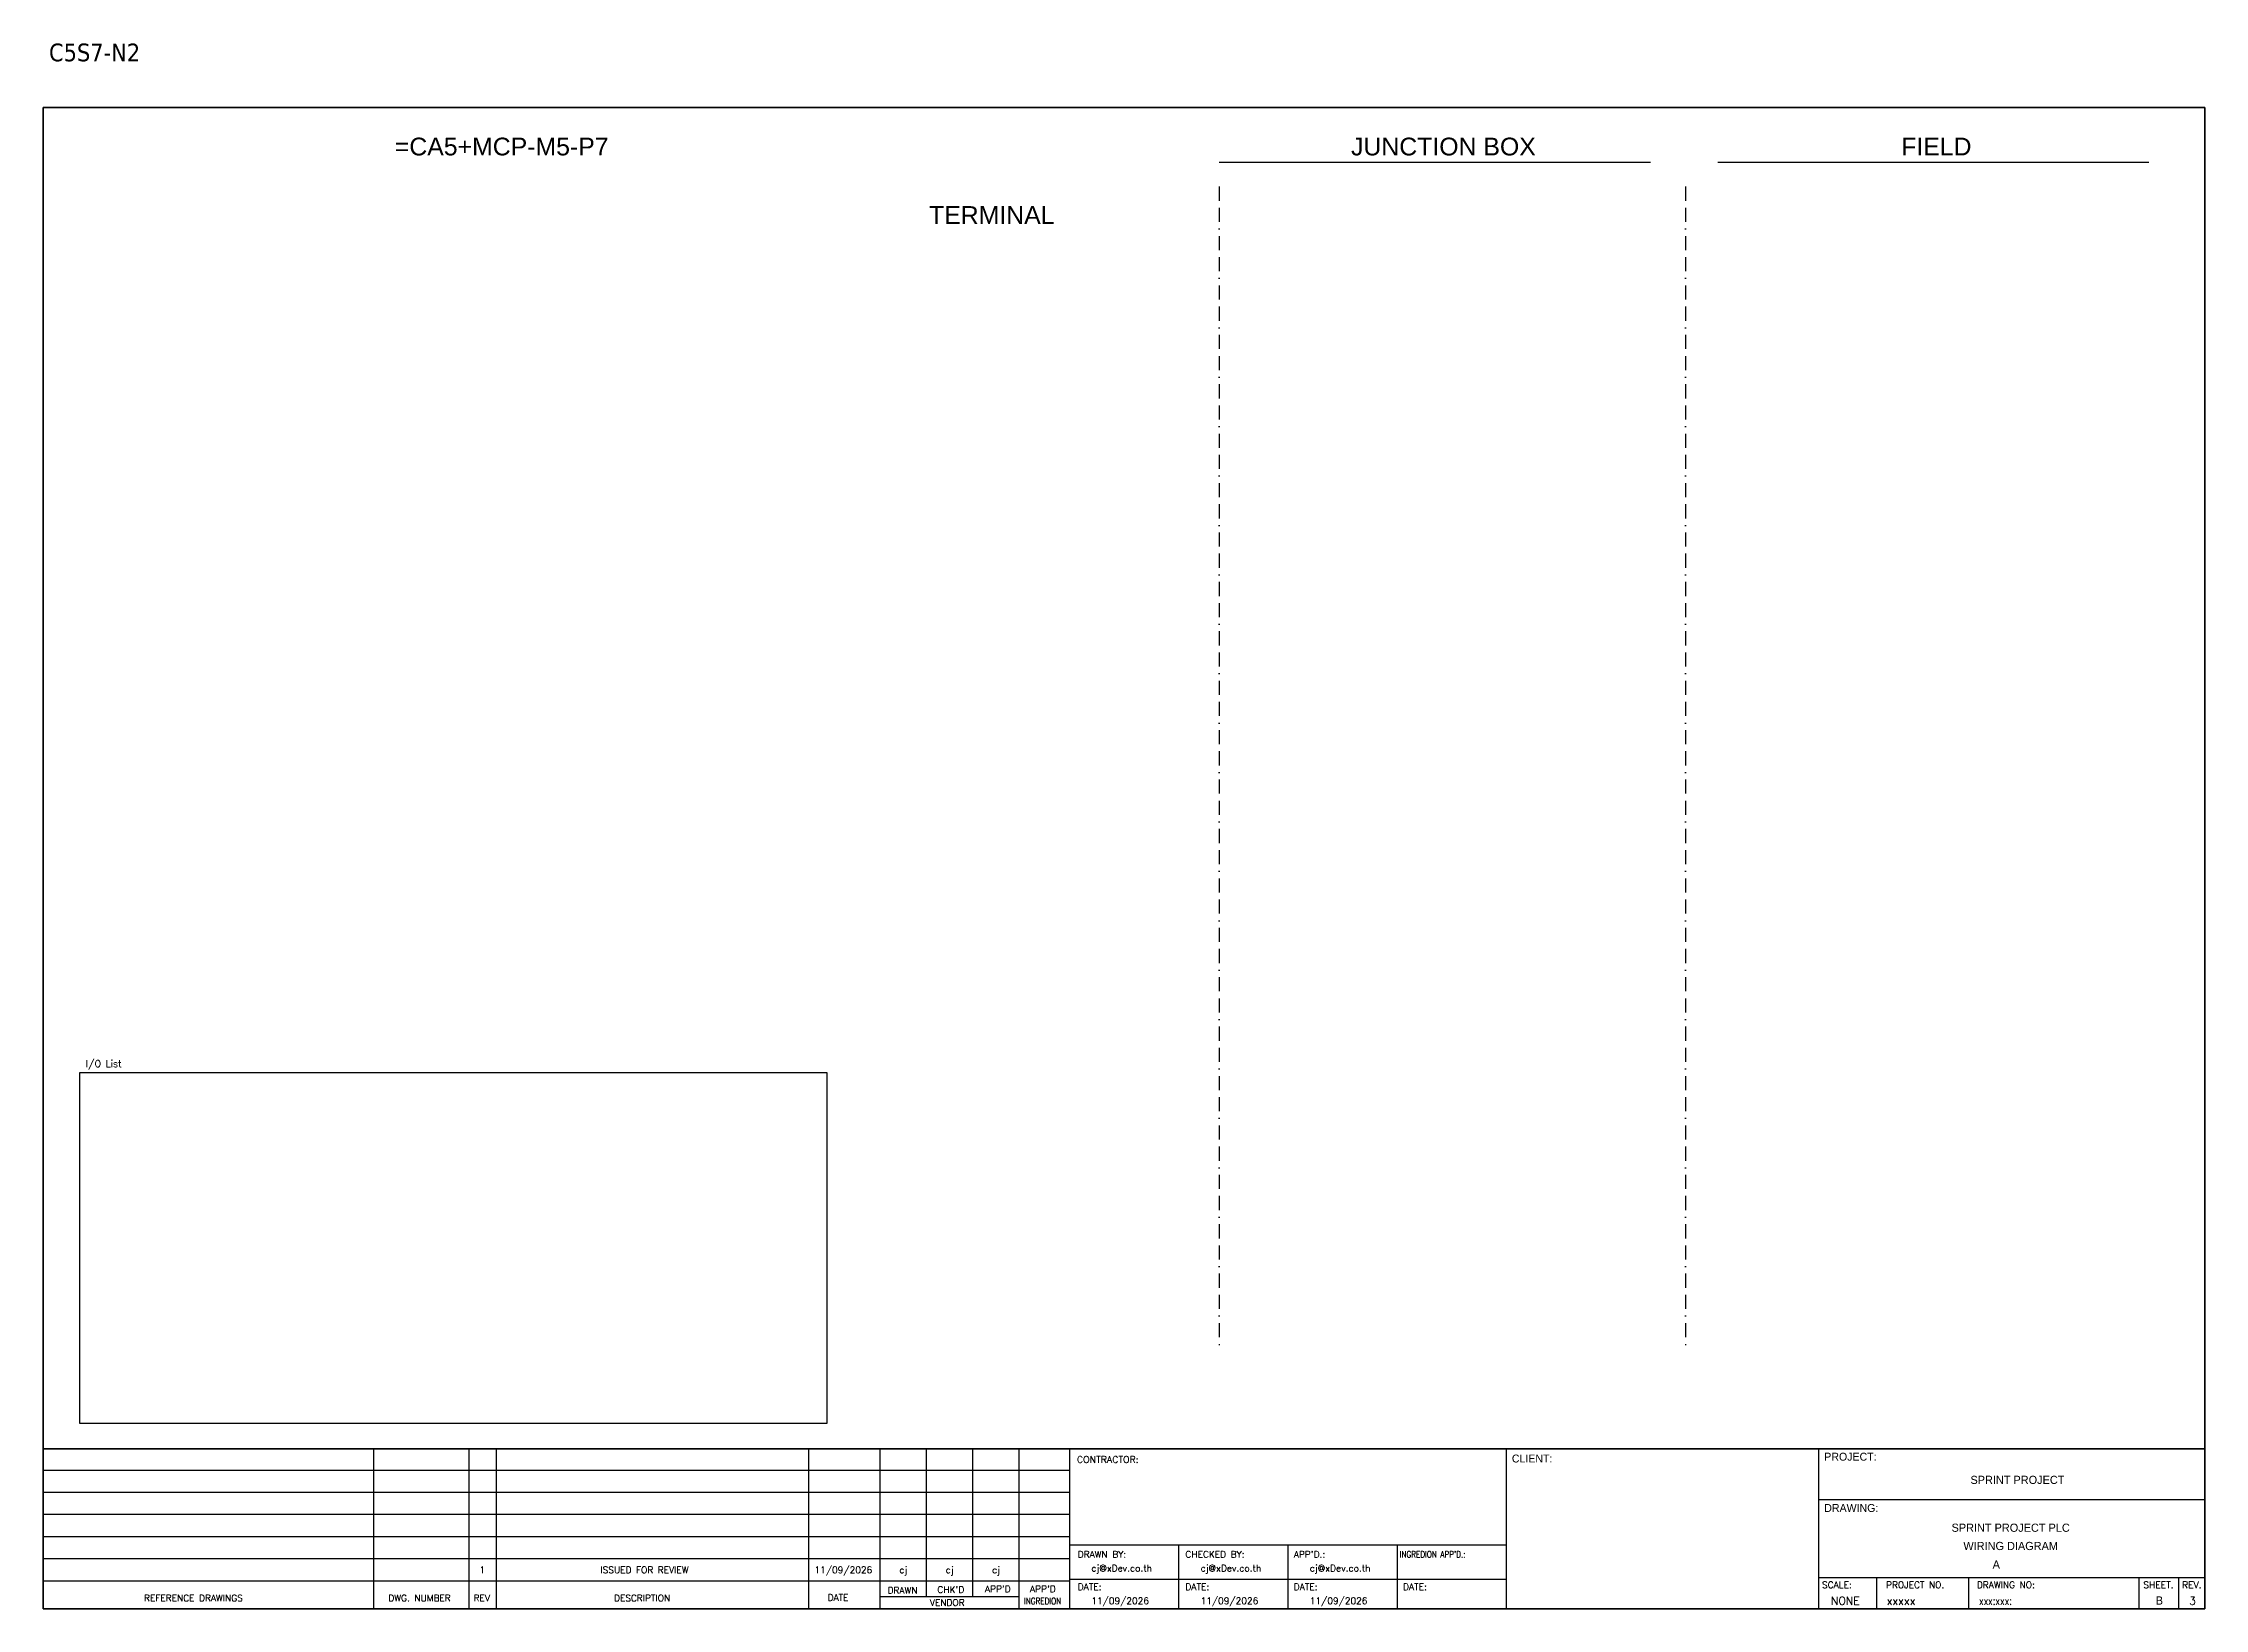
# Model space of a CAD drawing. Header units: millimetres. Extents: x 0 to 62600, y 0 to 14837.
# Drawn here: x 29353 to 33246, y 0 to 2820 of the extents above; entities that cross this region are included whole.
import ezdxf
from ezdxf.enums import TextEntityAlignment as Align

# ---------------------------------------------------------------- set-up
doc = ezdxf.new("R2010")
doc.units = ezdxf.units.MM
doc.linetypes.add('BORDERX2', pattern=[88.9, 25.4, -12.7, 25.4, -12.7, 0, -12.7])
for name, color, linetype in [('GT_1', 9, 'Continuous'), ('HELPPOINT', 7, 'Continuous'), ('MEMBER', 7, 'Continuous'), ('x01001-FrameArea', 2, 'BORDERX2')]:
    doc.layers.add(name, color=color, linetype=linetype)
doc.styles.add('HTX11', font='O8111901')
doc.styles.add('ROMANS', font='romans.shx', dxfattribs={"width": 0.85, "height": 25})
doc.styles.get("Standard").update_dxf_attribs({"font": 'arial.ttf'})
doc.styles.add('Tahoma', font='')
doc.styles.get('Tahoma').set_extended_font_data('Tahoma')

msp = doc.modelspace()

# ---------------------------------------------------------------- linework, layer by layer
for p, q in [((31471.3, 2605.7), (32248.1, 2605.7)), ((32369.1, 2605.7), (33145.9, 2605.7))]:
    msp.add_line(p, q)
at = {"color": 4}
for p, q in [((32655.4, 56.1), (32655.4, 0)), ((32820.7, 56.1), (32820.7, 0))]:
    msp.add_line(p, q, dxfattribs=at)
at = {"color": 4, "ltscale": 0.5}
for p, q in [((33127.8, 56.1), (33127.8, 0)), ((33127.8, 56.1), (33127.8, 0)), ((33199, 56.1), (33199, 0)), ((33199, 56.1), (33199, 0))]:
    msp.add_line(p, q, dxfattribs=at)
msp.add_lwpolyline([(29418.8, 965.9), (30764.6, 965.9), (30764.6, 333.8), (29418.8, 333.8)], close=True)
at = {"layer": 'GT_1', "color": 4}
for p, q in [((29948.5, 0), (29948.5, 288.2)), ((30120.4, 0), (30120.4, 288.2)), ((30169.6, 0), (30169.6, 288.2)), ((30732.2, 0), (30732.2, 288.2)), ((30860.5, 0), (30860.5, 288.2)), ((30944.1, 21.8), (30944.1, 288.2)), ((31027.6, 21.8), (31027.6, 288.2)), ((31110.9, 0), (31110.9, 288.2)), ((31201.9, 0), (31201.9, 288.2)), ((31988.9, 0), (31988.9, 288.2)), ((32551.2, 0), (32551.2, 288.2)), ((32551.2, 0), (32551.2, 288.2)), ((32551.2, 0), (32551.2, 288.2)), ((31201.9, 249.3), (29353.1, 249.3)), ((31201.9, 209.5), (29353.1, 209.5)), ((31201.9, 169.6), (29353.1, 169.6)), ((31201.9, 129.7), (29353.1, 129.7)), ((31201.9, 89.7), (29353.1, 89.7)), ((31988.9, 114.3), (31201.9, 114.3)), ((31398.7, 0), (31398.7, 114.3)), ((31595.4, 0), (31595.4, 114.3)), ((31792.2, 0), (31792.2, 114.3)), ((31201.8, 49.8), (29353.1, 49.8)), ((31988.9, 52.9), (31201.9, 52.9)), ((32551.2, 56.1), (33246.4, 56.1)), ((31110.9, 21.8), (30860.5, 21.8))]:
    msp.add_line(p, q, dxfattribs=at)
at = {"layer": 'HELPPOINT', "color": 4, "lineweight": 35}
for p, q in [((29353.1, 0), (29353.1, 2704.2)), ((29353.1, 2704.2), (33246.4, 2704.2)), ((29353.1, 0), (29353.1, 2704.2)), ((29353.1, 2704.2), (33246.4, 2704.2)), ((33246.4, 2704.2), (33246.4, 0)), ((33246.4, 2704.2), (33246.4, 0)), ((33246.4, 0), (29353.1, 0)), ((33246.4, 0), (29353.1, 0))]:
    msp.add_line(p, q, dxfattribs=at)
at = {"layer": 'HELPPOINT', "color": 4}
for p, q in [((32551.2, 196.6), (33246.4, 196.6)), ((32551.2, 196.6), (33246.4, 196.6)), ((32551.2, 56.1), (33246.4, 56.1))]:
    msp.add_line(p, q, dxfattribs=at)
at = {"layer": 'MEMBER', "color": 4, "lineweight": 35}
msp.add_line((29353.1, 288.2), (33246.4, 288.2), dxfattribs=at)
msp.add_line((29353.1, 288.2), (33246.4, 288.2), dxfattribs=at)
at = {"layer": 'MEMBER', "color": 4}
for p, q in [((32551.2, 196.6), (33246.4, 196.6)), ((32551.2, 196.6), (33246.4, 196.6)), ((32551.2, 56.1), (33246.4, 56.1)), ((32551.2, 56.1), (33246.4, 56.1))]:
    msp.add_line(p, q, dxfattribs=at)
at = {"layer": 'x01001-FrameArea'}
for p, q in [((31471.3, 2561.6), (31471.3, 475.1)), ((32311.2, 2561.6), (32311.2, 475.1))]:
    msp.add_line(p, q, dxfattribs=at)

# ---------------------------------------------------------------- texts
at = {"color": 2, "style": 'Tahoma'}
msp.add_text('C5S7-N2', height=32, dxfattribs=at).set_placement((29363.5, 2787.3))
at = {"color": 2}
for s, p in [('=CA5+MCP-M5-P7', (29986.4, 2617.8)), ('JUNCTION BOX', (31708.7, 2617.8)), ('FIELD', (32699.6, 2617.8)), ('TERMINAL', (30948.6, 2494.4))]:
    msp.add_text(s, height=32, dxfattribs=at).set_placement(p)
at = {"color": 4, "ltscale": 100, "style": 'HTX11'}
for s, p in [('SPRINT PROJECT', (32909, 232.2)), ('SPRINT PROJECT PLC', (32896.8, 146)), ('WIRING DIAGRAM', (32896.8, 113.1))]:
    msp.add_text(s, height=14.693, dxfattribs=at).set_placement(p, align=Align.MIDDLE_CENTER)
at = {"style": 'HTX11'}
for tag, text, height, p in [('A', 'A', 14.8, (32870.9, 79.8)), ('B', 'CHASSIS C5 SLOT 7', 14.821, (33164.7, 14.9))]:
    msp.add_attdef(tag, text=text, height=height, dxfattribs=at).set_placement(p, align=Align.MIDDLE_CENTER)
at = {"layer": 'GT_1', "color": 4, "style": 'HTX11'}
for s, p in [('CLIENT:', (31998.4, 263.5)), ('PROJECT:', (32561.1, 266.8)), ('DRAWING:', (32561.1, 174.4))]:
    msp.add_text(s, height=14.25, dxfattribs=at).set_placement(p)
at = {"layer": 'MEMBER', "color": 4, "ltscale": 0.8, "style": 'ROMANS'}
for s, height, p in [('I/O List', 12.35, (29429.7, 975.6)), ('CONTRACTOR:', 12.35, (31215, 262.7)), ('DRAWN BY:', 11.88, (31216.5, 92.1)), ('cj@xDev.co.th', 11.875, (31240.9, 67.2)), ('CHECKED BY:', 11.875, (31410.4, 92.1)), ('cj@xDev.co.th', 11.875, (31437.7, 67.2)), ("APP'D.:", 11.88, (31605.6, 92.1)), ('cj@xDev.co.th', 11.875, (31634.4, 67.2)), ('DRAWN', 11.88, (30873.9, 27.3)), ("CHK'D", 11.88, (30963.7, 28.5)), ("APP'D", 11.88, (31049.3, 29.7)), ("APP'D", 11.88, (31130.5, 29.7)), ('DATE:', 11.88, (31216.5, 33.6)), ('DATE:', 11.88, (31410.4, 33.6)), ('DATE:', 11.88, (31605.6, 33.6)), ('DATE:', 11.88, (31802.4, 33.6)), ('SCALE:', 11.88, (32557.1, 37.1)), ('PROJECT NO.', 11.875, (32672.3, 37.1)), ('DRAWING NO:', 11.875, (32836, 37.1)), ('SHEET.', 12, (33135.8, 37.1)), ('REV.', 12, (33205.7, 37.1)), ('REFERENCE DRAWINGS', 11.875, (29534.5, 13.4)), ('DWG. NUMBER', 11.875, (29974.7, 13.4)), ('REV', 11.88, (30128.2, 13.4)), ('DESCRIPTION', 11.875, (30381.1, 13.4)), ('DATE', 11.88, (30765.9, 14.2)), ('VENDOR', 11.88, (30950, 5.1)), ('11/09/2026', 11.88, (31240.9, 8.5)), ('11/09/2026', 11.88, (31437.7, 8.5)), ('11/09/2026', 11.88, (31634.4, 8.5)), ('NONE', 14.23, (32573.1, 7.3)), ('xxxxx', 14.23, (32673.5, 7.3))]:
    msp.add_text(s, height=height, dxfattribs=at).set_placement(p)
for s, height, p in [('11/09/2026', 11.88, (30794.3, 69.9)), ('1', 11.9, (30144, 69.9)), ('ISSUED FOR REVIEW', 11.875, (30436.1, 69.9)), ('cj', 11.88, (30902.2, 69.9)), ('cj', 11.88, (30985.8, 69.9)), ('cj', 11.88, (31069.3, 69.9))]:
    msp.add_text(s, height=height, dxfattribs=at).set_placement(p, align=Align.MIDDLE_CENTER)
at = {"layer": 'MEMBER', "color": 4, "ltscale": 0.8, "style": 'ROMANS', "width": 0.8}
for s, height, p in [("INGREDION APP'D.:", 11.875, (31796.4, 92.1)), ('INGREDION', 11.88, (31119.7, 8)), ('xxx:xxx:', 14.23, (32839.7, 7.3))]:
    msp.add_text(s, height=height, dxfattribs=at).set_placement(p)
at = {"layer": 'MEMBER', "color": 4, "ltscale": 0.8, "style": 'ROMANS'}
msp.add_text('3', height=14.2, dxfattribs=at).set_placement((33224.3, 7.3), align=Align.CENTER)

doc.saveas('drawing.dxf')
